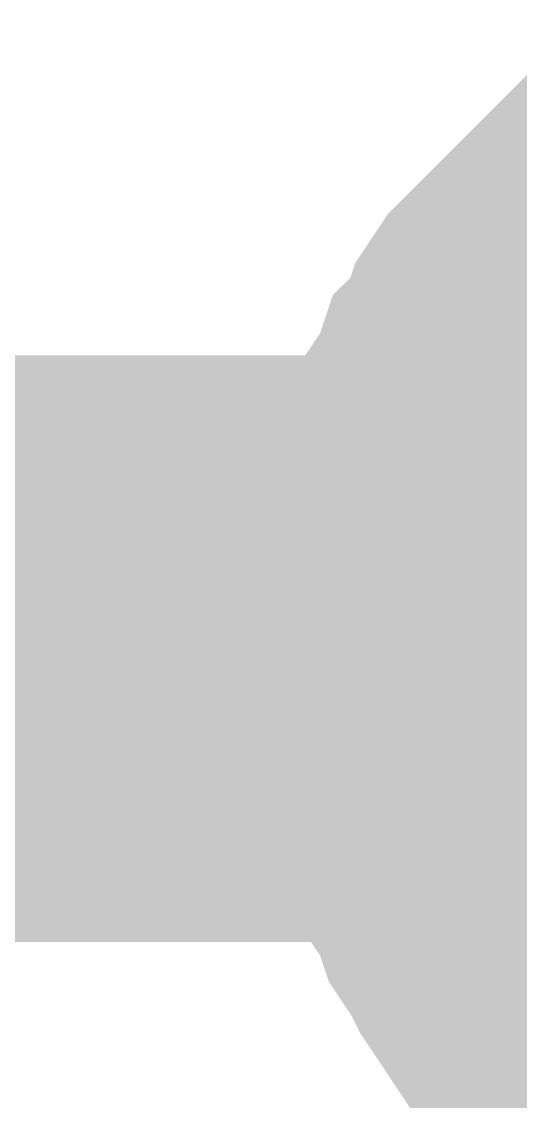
# Model space of a CAD drawing. Header units: inches. Extents: x 0 to 841, y 0 to 594.
# Drawn here: x 218.817 to 219.454, y 421.912 to 423.292 of the extents above; entities that cross this region are included whole.
import ezdxf

# ---------------------------------------------------------------- set-up
doc = ezdxf.new("R2010")
doc.units = ezdxf.units.IN
doc.layers.add('Sheet', color=255, linetype='Continuous')

msp = doc.modelspace()

# ---------------------------------------------------------------- linework, layer by layer
at = {"layer": 'Sheet'}
for points in [[(219.2556, 422.4906, 0.2997, 0.2997, 0), (219.2556, 422.5355, 0.2997, 0.2997, 0), (219.2556, 422.5692, 0.2997, 0.2997, 0), (219.2668, 422.6029, 0.2997, 0.2997, 0), (219.2668, 422.6478, 0.2997, 0.2997, 0), (219.278, 422.6815, 0.2997, 0.2997, 0), (219.2893, 422.7152, 0.2997, 0.2997, 0), (219.3005, 422.7601, 0.2997, 0.2997, 0), (219.3117, 422.7938, 0.2997, 0.2997, 0), (219.3342, 422.8275, 0.2997, 0.2997, 0), (219.3454, 422.8612, 0.2997, 0.2997, 0), (219.3679, 422.8836, 0.2997, 0.2997, 0), (219.3791, 422.9173, 0.2997, 0.2997, 0), (219.4016, 422.951, 0.2997, 0.2997, 0), (219.424, 422.9735, 0.2997, 0.2997, 0), (219.4577, 423.0071, 0.2997, 0.2997, 0), (219.4802, 423.0296, 0.2997, 0.2997, 0), (219.5026, 423.0521, 0.2997, 0.2997, 0), (219.5363, 423.0858, 0.2997, 0.2997, 0), (219.5588, 423.1082, 0.2997, 0.2997, 0), (219.5924, 423.1307, 0.2997, 0.2997, 0), (219.6261, 423.1419, 0.2997, 0.2997, 0)], [(219.2556, 422.4906, 0.2997, 0.2997, 0), (219.2556, 422.5355, 0.2997, 0.2997, 0), (219.2556, 422.5692, 0.2997, 0.2997, 0), (219.2668, 422.6029, 0.2997, 0.2997, 0), (219.2668, 422.6478, 0.2997, 0.2997, 0), (219.278, 422.6815, 0.2997, 0.2997, 0), (219.2893, 422.7152, 0.2997, 0.2997, 0), (219.3005, 422.7601, 0.2997, 0.2997, 0), (219.3117, 422.7938, 0.2997, 0.2997, 0), (219.3342, 422.8275, 0.2997, 0.2997, 0), (219.3454, 422.8612, 0.2997, 0.2997, 0), (219.3679, 422.8836, 0.2997, 0.2997, 0), (219.3791, 422.9173, 0.2997, 0.2997, 0), (219.4016, 422.951, 0.2997, 0.2997, 0), (219.424, 422.9735, 0.2997, 0.2997, 0), (219.4577, 423.0071, 0.2997, 0.2997, 0), (219.4802, 423.0296, 0.2997, 0.2997, 0), (219.5026, 423.0521, 0.2997, 0.2997, 0), (219.5363, 423.0858, 0.2997, 0.2997, 0), (219.5588, 423.1082, 0.2997, 0.2997, 0), (219.5924, 423.1307, 0.2997, 0.2997, 0), (219.6261, 423.1419, 0.2997, 0.2997, 0)], [(219.2556, 422.4906, 0.0991, 0.0991, 0), (219.2556, 422.5355, 0.0991, 0.0991, 0), (219.2556, 422.5692, 0.0991, 0.0991, 0), (219.2668, 422.6029, 0.0991, 0.0991, 0), (219.2668, 422.6478, 0.0991, 0.0991, 0), (219.278, 422.6815, 0.0991, 0.0991, 0), (219.2893, 422.7152, 0.0991, 0.0991, 0), (219.3005, 422.7601, 0.0991, 0.0991, 0), (219.3117, 422.7938, 0.0991, 0.0991, 0), (219.3342, 422.8275, 0.0991, 0.0991, 0), (219.3454, 422.8612, 0.0991, 0.0991, 0), (219.3679, 422.8836, 0.0991, 0.0991, 0), (219.3791, 422.9173, 0.0991, 0.0991, 0), (219.4016, 422.951, 0.0991, 0.0991, 0), (219.424, 422.9735, 0.0991, 0.0991, 0), (219.4577, 423.0071, 0.0991, 0.0991, 0), (219.4802, 423.0296, 0.0991, 0.0991, 0), (219.5026, 423.0521, 0.0991, 0.0991, 0), (219.5363, 423.0858, 0.0991, 0.0991, 0)], [(219.2556, 422.4906, 0.0991, 0.0991, 0), (219.2556, 422.5355, 0.0991, 0.0991, 0), (219.2556, 422.5692, 0.0991, 0.0991, 0), (219.2668, 422.6029, 0.0991, 0.0991, 0), (219.2668, 422.6478, 0.0991, 0.0991, 0), (219.278, 422.6815, 0.0991, 0.0991, 0), (219.2893, 422.7152, 0.0991, 0.0991, 0), (219.3005, 422.7601, 0.0991, 0.0991, 0), (219.3117, 422.7938, 0.0991, 0.0991, 0), (219.3342, 422.8275, 0.0991, 0.0991, 0), (219.3454, 422.8612, 0.0991, 0.0991, 0), (219.3679, 422.8836, 0.0991, 0.0991, 0), (219.3791, 422.9173, 0.0991, 0.0991, 0), (219.4016, 422.951, 0.0991, 0.0991, 0), (219.424, 422.9735, 0.0991, 0.0991, 0), (219.4577, 423.0071, 0.0991, 0.0991, 0), (219.4802, 423.0296, 0.0991, 0.0991, 0), (219.5026, 423.0521, 0.0991, 0.0991, 0), (219.5363, 423.0858, 0.0991, 0.0991, 0)], [(219.5138, 422.4906, 0.2997, 0.2997, 0), (219.5138, 422.513, 0.2997, 0.2997, 0), (219.5138, 422.5467, 0.2997, 0.2997, 0), (219.5251, 422.5692, 0.2997, 0.2997, 0), (219.5251, 422.5917, 0.2997, 0.2997, 0), (219.5251, 422.6141, 0.2997, 0.2997, 0), (219.5363, 422.6478, 0.2997, 0.2997, 0), (219.5475, 422.6703, 0.2997, 0.2997, 0), (219.5588, 422.6927, 0.2997, 0.2997, 0), (219.5588, 422.7152, 0.2997, 0.2997, 0), (219.57, 422.7376, 0.2997, 0.2997, 0), (219.5812, 422.7601, 0.2997, 0.2997, 0), (219.6037, 422.7826, 0.2997, 0.2997, 0), (219.6149, 422.7938, 0.2997, 0.2997, 0)], [(219.5138, 422.4906, 0.2997, 0.2997, 0), (219.5138, 422.513, 0.2997, 0.2997, 0), (219.5138, 422.5467, 0.2997, 0.2997, 0), (219.5251, 422.5692, 0.2997, 0.2997, 0), (219.5251, 422.5917, 0.2997, 0.2997, 0), (219.5251, 422.6141, 0.2997, 0.2997, 0), (219.5363, 422.6478, 0.2997, 0.2997, 0), (219.5475, 422.6703, 0.2997, 0.2997, 0), (219.5588, 422.6927, 0.2997, 0.2997, 0), (219.5588, 422.7152, 0.2997, 0.2997, 0), (219.57, 422.7376, 0.2997, 0.2997, 0), (219.5812, 422.7601, 0.2997, 0.2997, 0), (219.6037, 422.7826, 0.2997, 0.2997, 0), (219.6149, 422.7938, 0.2997, 0.2997, 0)], [(212.5182, 422.4906, 0.7493, 0.7493, 0), (220.0191, 422.4906, 0.7493, 0.7493, 0), (235.021, 422.4906, 0.7493, 0.7493, 0), (327.5134, 422.4906, 0.7493, 0.7493, 0), (327.5134, 374.9895, 0.7493, 0.7493, 0), (350.0049, 374.9895, 0.7493, 0.7493, 0)], [(219.6261, 421.8505, 0.2997, 0.2997, 0), (219.5924, 421.8617, 0.2997, 0.2997, 0), (219.5588, 421.8842, 0.2997, 0.2997, 0), (219.5363, 421.9066, 0.2997, 0.2997, 0), (219.5026, 421.9291, 0.2997, 0.2997, 0), (219.4802, 421.9628, 0.2997, 0.2997, 0), (219.4577, 421.9853, 0.2997, 0.2997, 0), (219.424, 422.0077, 0.2997, 0.2997, 0), (219.4016, 422.0414, 0.2997, 0.2997, 0), (219.3791, 422.0751, 0.2997, 0.2997, 0), (219.3679, 422.0976, 0.2997, 0.2997, 0), (219.3454, 422.1312, 0.2997, 0.2997, 0), (219.3342, 422.1649, 0.2997, 0.2997, 0), (219.3117, 422.1986, 0.2997, 0.2997, 0), (219.3005, 422.2323, 0.2997, 0.2997, 0), (219.2893, 422.266, 0.2997, 0.2997, 0), (219.278, 422.2997, 0.2997, 0.2997, 0), (219.2668, 422.3334, 0.2997, 0.2997, 0), (219.2668, 422.3783, 0.2997, 0.2997, 0), (219.2556, 422.412, 0.2997, 0.2997, 0), (219.2556, 422.4569, 0.2997, 0.2997, 0), (219.2556, 422.4906, 0.2997, 0.2997, 0)], [(219.2556, 422.4906, 0.2997, 0.2997, 0), (219.2556, 422.4906, 0.2997, 0.2997, 0)], [(219.6261, 421.8505, 0.2997, 0.2997, 0), (219.5924, 421.8617, 0.2997, 0.2997, 0), (219.5588, 421.8842, 0.2997, 0.2997, 0), (219.5363, 421.9066, 0.2997, 0.2997, 0), (219.5026, 421.9291, 0.2997, 0.2997, 0), (219.4802, 421.9628, 0.2997, 0.2997, 0), (219.4577, 421.9853, 0.2997, 0.2997, 0), (219.424, 422.0077, 0.2997, 0.2997, 0), (219.4016, 422.0414, 0.2997, 0.2997, 0), (219.3791, 422.0751, 0.2997, 0.2997, 0), (219.3679, 422.0976, 0.2997, 0.2997, 0), (219.3454, 422.1312, 0.2997, 0.2997, 0), (219.3342, 422.1649, 0.2997, 0.2997, 0), (219.3117, 422.1986, 0.2997, 0.2997, 0), (219.3005, 422.2323, 0.2997, 0.2997, 0), (219.2893, 422.266, 0.2997, 0.2997, 0), (219.278, 422.2997, 0.2997, 0.2997, 0), (219.2668, 422.3334, 0.2997, 0.2997, 0), (219.2668, 422.3783, 0.2997, 0.2997, 0), (219.2556, 422.412, 0.2997, 0.2997, 0), (219.2556, 422.4569, 0.2997, 0.2997, 0), (219.2556, 422.4906, 0.2997, 0.2997, 0)], [(219.2556, 422.4906, 0.2997, 0.2997, 0), (219.2556, 422.4906, 0.2997, 0.2997, 0)], [(219.6149, 422.1874, 0.2997, 0.2997, 0), (219.6037, 422.2098, 0.2997, 0.2997, 0), (219.5812, 422.2323, 0.2997, 0.2997, 0), (219.57, 422.2435, 0.2997, 0.2997, 0), (219.5588, 422.266, 0.2997, 0.2997, 0), (219.5588, 422.2885, 0.2997, 0.2997, 0), (219.5475, 422.3109, 0.2997, 0.2997, 0), (219.5363, 422.3446, 0.2997, 0.2997, 0), (219.5251, 422.3671, 0.2997, 0.2997, 0), (219.5251, 422.3895, 0.2997, 0.2997, 0), (219.5251, 422.412, 0.2997, 0.2997, 0), (219.5138, 422.4344, 0.2997, 0.2997, 0), (219.5138, 422.4681, 0.2997, 0.2997, 0), (219.5138, 422.4906, 0.2997, 0.2997, 0)], [(219.5138, 422.4906, 0.2997, 0.2997, 0), (219.5138, 422.4906, 0.2997, 0.2997, 0)], [(219.6149, 422.1874, 0.2997, 0.2997, 0), (219.6037, 422.2098, 0.2997, 0.2997, 0), (219.5812, 422.2323, 0.2997, 0.2997, 0), (219.57, 422.2435, 0.2997, 0.2997, 0), (219.5588, 422.266, 0.2997, 0.2997, 0), (219.5588, 422.2885, 0.2997, 0.2997, 0), (219.5475, 422.3109, 0.2997, 0.2997, 0), (219.5363, 422.3446, 0.2997, 0.2997, 0), (219.5251, 422.3671, 0.2997, 0.2997, 0), (219.5251, 422.3895, 0.2997, 0.2997, 0), (219.5251, 422.412, 0.2997, 0.2997, 0), (219.5138, 422.4344, 0.2997, 0.2997, 0), (219.5138, 422.4681, 0.2997, 0.2997, 0), (219.5138, 422.4906, 0.2997, 0.2997, 0)], [(219.5138, 422.4906, 0.2997, 0.2997, 0), (219.5138, 422.4906, 0.2997, 0.2997, 0)], [(219.5924, 421.8617, 0.0991, 0.0991, 0), (219.5588, 421.8842, 0.0991, 0.0991, 0), (219.5363, 421.9066, 0.0991, 0.0991, 0), (219.5026, 421.9291, 0.0991, 0.0991, 0), (219.4802, 421.9628, 0.0991, 0.0991, 0), (219.4577, 421.9853, 0.0991, 0.0991, 0), (219.424, 422.0077, 0.0991, 0.0991, 0), (219.4016, 422.0414, 0.0991, 0.0991, 0), (219.3791, 422.0751, 0.0991, 0.0991, 0), (219.3679, 422.0976, 0.0991, 0.0991, 0), (219.3454, 422.1312, 0.0991, 0.0991, 0), (219.3342, 422.1649, 0.0991, 0.0991, 0), (219.3117, 422.1986, 0.0991, 0.0991, 0), (219.3005, 422.2323, 0.0991, 0.0991, 0), (219.2893, 422.266, 0.0991, 0.0991, 0), (219.278, 422.2997, 0.0991, 0.0991, 0), (219.2668, 422.3334, 0.0991, 0.0991, 0), (219.2668, 422.3783, 0.0991, 0.0991, 0), (219.2556, 422.412, 0.0991, 0.0991, 0), (219.2556, 422.4569, 0.0991, 0.0991, 0), (219.2556, 422.4906, 0.0991, 0.0991, 0)], [(219.2556, 422.4906, 0.0991, 0.0991, 0), (219.2556, 422.4906, 0.0991, 0.0991, 0)], [(219.5924, 421.8617, 0.0991, 0.0991, 0), (219.5588, 421.8842, 0.0991, 0.0991, 0), (219.5363, 421.9066, 0.0991, 0.0991, 0), (219.5026, 421.9291, 0.0991, 0.0991, 0), (219.4802, 421.9628, 0.0991, 0.0991, 0), (219.4577, 421.9853, 0.0991, 0.0991, 0), (219.424, 422.0077, 0.0991, 0.0991, 0), (219.4016, 422.0414, 0.0991, 0.0991, 0), (219.3791, 422.0751, 0.0991, 0.0991, 0), (219.3679, 422.0976, 0.0991, 0.0991, 0), (219.3454, 422.1312, 0.0991, 0.0991, 0), (219.3342, 422.1649, 0.0991, 0.0991, 0), (219.3117, 422.1986, 0.0991, 0.0991, 0), (219.3005, 422.2323, 0.0991, 0.0991, 0), (219.2893, 422.266, 0.0991, 0.0991, 0), (219.278, 422.2997, 0.0991, 0.0991, 0), (219.2668, 422.3334, 0.0991, 0.0991, 0), (219.2668, 422.3783, 0.0991, 0.0991, 0), (219.2556, 422.412, 0.0991, 0.0991, 0), (219.2556, 422.4569, 0.0991, 0.0991, 0), (219.2556, 422.4906, 0.0991, 0.0991, 0)], [(219.2556, 422.4906, 0.0991, 0.0991, 0), (219.2556, 422.4906, 0.0991, 0.0991, 0)]]:
    msp.add_lwpolyline(points, format="xyseb", dxfattribs=at)

doc.saveas('drawing.dxf')
